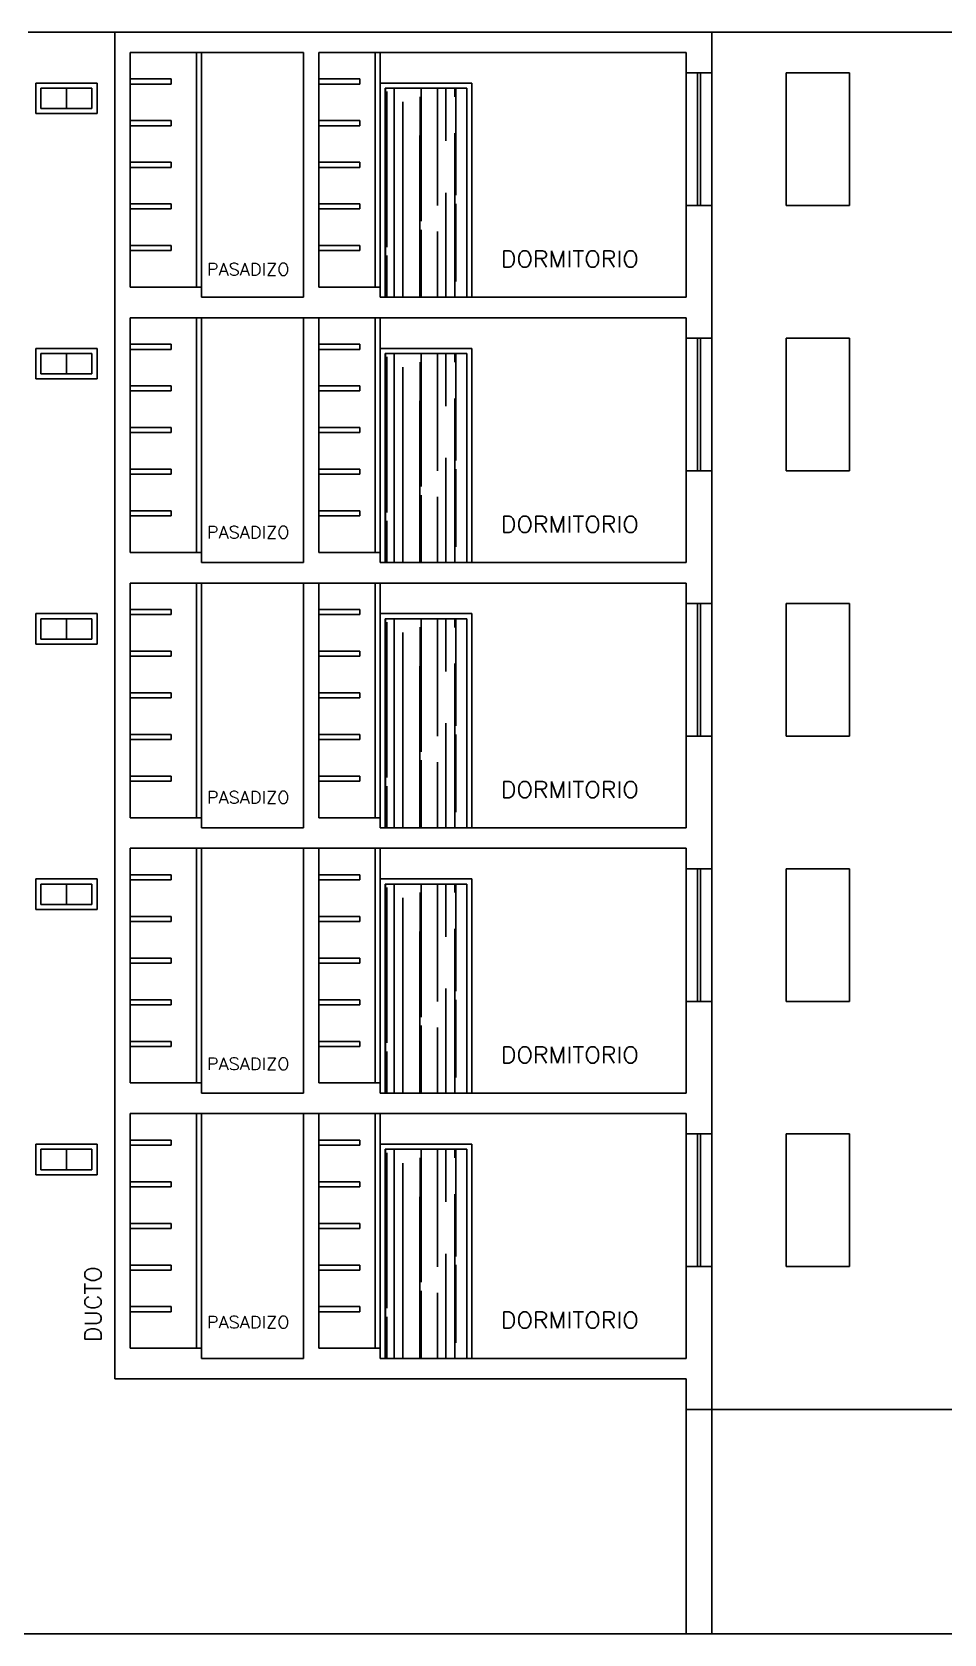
# Model space of a CAD drawing. Header units: millimetres. Extents: x 223 to 336, y 70 to 139.
# Drawn here: x 265.21 to 274.15, y 71.42 to 87.12 of the extents above; entities that cross this region are included whole.
import ezdxf

# ---------------------------------------------------------------- set-up
doc = ezdxf.new("R2010")
doc.units = ezdxf.units.MM
for name, color, linetype in [('MUEBLES', 253, 'Continuous'), ('MUROS', 5, 'Continuous'), ('MUROS-BAJOS', 40, 'Continuous'), ('TEXTOS', 4, 'Continuous')]:
    doc.layers.add(name, color=color, linetype=linetype)
doc.layers.add('VENTANAS', color=250, linetype='Continuous', plot=False)
doc.styles.add('ROMANS', font='romans.shx', dxfattribs={"height": 0.05})

msp = doc.modelspace()

# ---------------------------------------------------------------- hatches: boundary and pattern name
at = {"layer": 'MUEBLES', "ltscale": 0.05}
h = msp.add_hatch(dxfattribs=at)
h.set_pattern_fill('AR-RROOF', color=256, scale=0.01, angle=90, style=0)
h.set_pattern_definition([(90, (-12.92974, 30.7276), (-0.254, 0.5588), [3.81, -0.508, 1.27, -0.254]), (90, (-13.05674, 31.06543), (-0.33782, -0.254), [0.762, -0.08382, 1.524, -0.1905]), (90, (-13.14564, 30.8546), (-0.17018, 1.3208), [2.032, -0.3556, 1.016, -0.254])])
h.paths.add_polyline_path([(269.47049, 86.5656), (268.67049, 86.5656), (268.67049, 84.5156), (269.47049, 84.5156)])
h = msp.add_hatch(dxfattribs=at)
h.set_pattern_fill('AR-RROOF', color=256, scale=0.01, angle=90, style=0)
h.set_pattern_definition([(90, (-12.92974, 28.1276), (-0.254, 0.5588), [3.81, -0.508, 1.27, -0.254]), (90, (-13.05674, 28.46543), (-0.33782, -0.254), [0.762, -0.08382, 1.524, -0.1905]), (90, (-13.14564, 28.2546), (-0.17018, 1.3208), [2.032, -0.3556, 1.016, -0.254])])
h.paths.add_polyline_path([(269.47049, 83.9656), (268.67049, 83.9656), (268.67049, 81.9156), (269.47049, 81.9156)])
h = msp.add_hatch(dxfattribs=at)
h.set_pattern_fill('AR-RROOF', color=256, scale=0.01, angle=90, style=0)
h.set_pattern_definition([(90, (-12.92974, 25.5276), (-0.254, 0.5588), [3.81, -0.508, 1.27, -0.254]), (90, (-13.05674, 25.86543), (-0.33782, -0.254), [0.762, -0.08382, 1.524, -0.1905]), (90, (-13.14564, 25.6546), (-0.17018, 1.3208), [2.032, -0.3556, 1.016, -0.254])])
h.paths.add_polyline_path([(269.47049, 81.3656), (268.67049, 81.3656), (268.67049, 79.3156), (269.47049, 79.3156)])
h = msp.add_hatch(dxfattribs=at)
h.set_pattern_fill('AR-RROOF', color=256, scale=0.01, angle=90, style=0)
h.set_pattern_definition([(90, (-12.92974, 22.9276), (-0.254, 0.5588), [3.81, -0.508, 1.27, -0.254]), (90, (-13.05674, 23.26543), (-0.33782, -0.254), [0.762, -0.08382, 1.524, -0.1905]), (90, (-13.14564, 23.0546), (-0.17018, 1.3208), [2.032, -0.3556, 1.016, -0.254])])
h.paths.add_polyline_path([(269.47049, 78.7656), (268.67049, 78.7656), (268.67049, 76.7156), (269.47049, 76.7156)])
h = msp.add_hatch(dxfattribs=at)
h.set_pattern_fill('AR-RROOF', color=256, scale=0.01, angle=90, style=0)
h.set_pattern_definition([(90, (-12.92974, 20.3276), (-0.254, 0.5588), [3.81, -0.508, 1.27, -0.254]), (90, (-13.05674, 20.66543), (-0.33782, -0.254), [0.762, -0.08382, 1.524, -0.1905]), (90, (-13.14564, 20.4546), (-0.17018, 1.3208), [2.032, -0.3556, 1.016, -0.254])])
h.paths.add_polyline_path([(269.47049, 76.1656), (268.67049, 76.1656), (268.67049, 74.1156), (269.47049, 74.1156)])

# ---------------------------------------------------------------- linework, layer by layer
at = {"layer": 'MUROS', "ltscale": 0.05}
for p, q in [((266.02049, 87.1156), (266.02049, 84.3156)), ((266.02049, 87.1156), (271.87049, 87.1156)), ((271.87049, 87.1156), (271.87049, 86.7156)), ((266.17049, 86.9156), (267.87049, 86.9156)), ((266.17049, 86.9156), (266.17049, 84.6156)), ((267.87049, 86.9156), (267.87049, 84.5156)), ((268.02049, 86.9156), (268.02049, 84.6156)), ((268.02049, 86.9156), (271.62049, 86.9156)), ((271.62049, 86.9156), (271.62049, 86.7156)), ((271.62049, 86.7156), (271.87049, 86.7156)), ((271.62049, 85.4156), (271.87049, 85.4156)), ((271.62049, 85.4156), (271.62049, 84.5156)), ((271.87049, 85.4156), (271.87049, 84.1156)), ((266.17049, 84.6156), (266.87049, 84.6156)), ((266.87049, 84.6156), (266.87049, 84.5156)), ((266.87049, 84.5156), (267.87049, 84.5156)), ((268.02049, 84.6156), (268.62049, 84.6156)), ((268.62049, 84.6156), (268.62049, 84.5156)), ((268.62049, 84.5156), (271.62049, 84.5156)), ((271.87049, 84.5156), (271.87049, 84.1156)), ((266.02049, 84.3156), (266.02049, 81.7156)), ((266.17049, 84.3156), (267.87049, 84.3156)), ((266.17049, 84.3156), (266.17049, 82.0156)), ((267.87049, 84.3156), (267.87049, 81.9156)), ((267.87049, 84.3156), (271.62049, 84.3156)), ((268.02049, 84.3156), (268.02049, 82.0156)), ((268.02049, 84.3156), (271.62049, 84.3156)), ((271.62049, 84.3156), (271.62049, 84.1156)), ((271.62049, 84.3156), (271.62049, 84.1156)), ((271.62049, 84.1156), (271.87049, 84.1156)), ((271.62049, 82.8156), (271.87049, 82.8156)), ((271.62049, 82.8156), (271.62049, 81.9156)), ((271.87049, 82.8156), (271.87049, 81.5156)), ((266.17049, 82.0156), (266.87049, 82.0156)), ((266.87049, 82.0156), (266.87049, 81.9156)), ((268.02049, 82.0156), (268.62049, 82.0156)), ((268.62049, 82.0156), (268.62049, 81.9156)), ((266.87049, 81.9156), (267.87049, 81.9156)), ((268.62049, 81.9156), (271.62049, 81.9156)), ((271.87049, 81.9156), (271.87049, 81.5156)), ((266.02049, 81.7156), (266.02049, 79.1156)), ((266.17049, 81.7156), (267.87049, 81.7156)), ((266.17049, 81.7156), (266.17049, 79.4156)), ((267.87049, 81.7156), (267.87049, 79.3156)), ((267.87049, 81.7156), (271.62049, 81.7156)), ((268.02049, 81.7156), (268.02049, 79.4156)), ((268.02049, 81.7156), (271.62049, 81.7156)), ((271.62049, 81.7156), (271.62049, 81.5156)), ((271.62049, 81.7156), (271.62049, 81.5156)), ((271.62049, 81.5156), (271.87049, 81.5156)), ((271.62049, 80.2156), (271.87049, 80.2156)), ((271.62049, 80.2156), (271.62049, 79.3156)), ((271.87049, 80.2156), (271.87049, 78.9156)), ((266.17049, 79.4156), (266.87049, 79.4156)), ((266.87049, 79.4156), (266.87049, 79.3156)), ((266.87049, 79.3156), (267.87049, 79.3156)), ((268.02049, 79.4156), (268.62049, 79.4156)), ((268.62049, 79.4156), (268.62049, 79.3156)), ((268.62049, 79.3156), (271.62049, 79.3156)), ((271.87049, 79.3156), (271.87049, 78.9156)), ((266.02049, 79.1156), (266.02049, 76.5156)), ((266.17049, 79.1156), (267.87049, 79.1156)), ((266.17049, 79.1156), (266.17049, 76.8156)), ((267.87049, 79.1156), (267.87049, 76.7156)), ((267.87049, 79.1156), (271.62049, 79.1156)), ((268.02049, 79.1156), (268.02049, 76.8156)), ((268.02049, 79.1156), (271.62049, 79.1156)), ((271.62049, 79.1156), (271.62049, 78.9156)), ((271.62049, 79.1156), (271.62049, 78.9156)), ((271.62049, 78.9156), (271.87049, 78.9156)), ((271.62049, 77.6156), (271.87049, 77.6156)), ((271.62049, 77.6156), (271.62049, 76.7156)), ((271.87049, 77.6156), (271.87049, 76.3156)), ((266.17049, 76.8156), (266.87049, 76.8156)), ((266.87049, 76.8156), (266.87049, 76.7156)), ((268.02049, 76.8156), (268.62049, 76.8156)), ((268.62049, 76.8156), (268.62049, 76.7156)), ((266.87049, 76.7156), (267.87049, 76.7156)), ((268.62049, 76.7156), (271.62049, 76.7156)), ((271.87049, 76.7156), (271.87049, 76.3156)), ((266.02049, 76.5156), (266.02049, 73.9156)), ((266.17049, 76.5156), (266.17049, 74.2156)), ((266.17049, 76.5156), (267.87049, 76.5156)), ((267.87049, 76.5156), (267.87049, 74.1156)), ((267.87049, 76.5156), (271.62049, 76.5156)), ((268.02049, 76.5156), (268.02049, 74.2156)), ((268.02049, 76.5156), (271.62049, 76.5156)), ((271.62049, 76.5156), (271.62049, 76.3156)), ((271.62049, 76.5156), (271.62049, 76.3156)), ((271.62049, 76.3156), (271.87049, 76.3156)), ((271.62049, 75.0156), (271.87049, 75.0156)), ((271.62049, 75.0156), (271.62049, 74.1156)), ((271.87049, 75.0156), (271.87049, 73.6156)), ((266.17049, 74.2156), (266.87049, 74.2156)), ((266.87049, 74.2156), (266.87049, 74.1156)), ((266.87049, 74.1156), (267.87049, 74.1156)), ((268.02049, 74.2156), (268.62049, 74.2156)), ((268.62049, 74.2156), (268.62049, 74.1156)), ((268.62049, 74.1156), (271.62049, 74.1156)), ((266.02049, 73.9156), (267.87049, 73.9156)), ((267.87049, 73.9156), (271.62049, 73.9156)), ((271.62049, 73.9156), (271.62049, 73.6156)), ((271.62049, 73.6156), (271.87049, 73.6156)), ((280.03485, 71.4156), (254.21147, 71.4156))]:
    msp.add_line(p, q, dxfattribs=at)
at = {"layer": 'MUROS-BAJOS', "ltscale": 0.05}
for p, q in [((266.02049, 87.1156), (265.17049, 87.1156)), ((271.87049, 87.1156), (276.23485, 87.1156)), ((266.82049, 86.9156), (266.82049, 84.6156)), ((266.87049, 86.9156), (266.87049, 84.6156)), ((268.57049, 86.9156), (268.57049, 84.6156)), ((268.62049, 86.9156), (268.62049, 84.6156)), ((271.62049, 86.7156), (271.62049, 85.4156)), ((271.87049, 86.7156), (271.87049, 85.4156)), ((272.60139, 86.7156), (272.60139, 85.4156)), ((272.60139, 86.7156), (273.21949, 86.7156)), ((273.21949, 86.7156), (273.21949, 85.4156)), ((265.24549, 86.6156), (265.24549, 86.3156)), ((265.24549, 86.6156), (265.84549, 86.6156)), ((265.29549, 86.5656), (265.29549, 86.3656)), ((265.29549, 86.5656), (265.79549, 86.5656)), ((265.54549, 86.5656), (265.54549, 86.3656)), ((265.79549, 86.5656), (265.79549, 86.3656)), ((265.84549, 86.6156), (265.84549, 86.3156)), ((266.17049, 86.6556), (266.57049, 86.6556)), ((266.17049, 86.6056), (266.57049, 86.6056)), ((266.57049, 86.6556), (266.57049, 86.6056)), ((268.02049, 86.6556), (268.42049, 86.6556)), ((268.02049, 86.6056), (268.42049, 86.6056)), ((268.42049, 86.6556), (268.42049, 86.6056)), ((268.62049, 86.6156), (269.52049, 86.6156)), ((268.67049, 86.5656), (268.67049, 84.5156)), ((268.67049, 86.5656), (269.47049, 86.5656)), ((269.47049, 86.5656), (269.47049, 84.5156)), ((269.52049, 86.6156), (269.52049, 84.5156)), ((265.29549, 86.3656), (265.79549, 86.3656)), ((265.24549, 86.3156), (265.84549, 86.3156)), ((266.17049, 86.2476), (266.57049, 86.2476)), ((266.17049, 86.1976), (266.57049, 86.1976)), ((266.57049, 86.2476), (266.57049, 86.1976)), ((268.02049, 86.2476), (268.42049, 86.2476)), ((268.02049, 86.1976), (268.42049, 86.1976)), ((268.42049, 86.2476), (268.42049, 86.1976)), ((266.17049, 85.8396), (266.57049, 85.8396)), ((266.17049, 85.7896), (266.57049, 85.7896)), ((266.57049, 85.8396), (266.57049, 85.7896)), ((268.02049, 85.8396), (268.42049, 85.8396)), ((268.02049, 85.7896), (268.42049, 85.7896)), ((268.42049, 85.8396), (268.42049, 85.7896)), ((266.17049, 85.4316), (266.57049, 85.4316)), ((266.57049, 85.4316), (266.57049, 85.3816)), ((268.02049, 85.4316), (268.42049, 85.4316)), ((268.42049, 85.4316), (268.42049, 85.3816)), ((272.60139, 85.4156), (273.21949, 85.4156)), ((266.17049, 85.3816), (266.57049, 85.3816)), ((268.02049, 85.3816), (268.42049, 85.3816)), ((266.17049, 85.0236), (266.57049, 85.0236)), ((266.17049, 84.9736), (266.57049, 84.9736)), ((266.57049, 85.0236), (266.57049, 84.9736)), ((268.02049, 85.0236), (268.42049, 85.0236)), ((268.02049, 84.9736), (268.42049, 84.9736)), ((268.42049, 85.0236), (268.42049, 84.9736)), ((266.82049, 84.3156), (266.82049, 82.0156)), ((266.87049, 84.3156), (266.87049, 82.0156)), ((268.57049, 84.3156), (268.57049, 82.0156)), ((268.62049, 84.3156), (268.62049, 82.0156)), ((265.24549, 84.0156), (265.24549, 83.7156)), ((265.24549, 84.0156), (265.84549, 84.0156)), ((265.84549, 84.0156), (265.84549, 83.7156)), ((266.17049, 84.0556), (266.57049, 84.0556)), ((266.17049, 84.0056), (266.57049, 84.0056)), ((266.57049, 84.0556), (266.57049, 84.0056)), ((268.02049, 84.0556), (268.42049, 84.0556)), ((268.02049, 84.0056), (268.42049, 84.0056)), ((268.42049, 84.0556), (268.42049, 84.0056)), ((268.62049, 84.0156), (269.52049, 84.0156)), ((269.52049, 84.0156), (269.52049, 81.9156)), ((271.62049, 84.1156), (271.62049, 82.8156)), ((271.87049, 84.1156), (271.87049, 82.8156)), ((272.60139, 84.1156), (272.60139, 82.8156)), ((272.60139, 84.1156), (273.21949, 84.1156)), ((273.21949, 84.1156), (273.21949, 82.8156)), ((265.29549, 83.9656), (265.29549, 83.7656)), ((265.29549, 83.9656), (265.79549, 83.9656)), ((265.54549, 83.9656), (265.54549, 83.7656)), ((265.79549, 83.9656), (265.79549, 83.7656)), ((268.67049, 83.9656), (268.67049, 81.9156)), ((268.67049, 83.9656), (269.47049, 83.9656)), ((269.47049, 83.9656), (269.47049, 81.9156)), ((265.24549, 83.7156), (265.84549, 83.7156)), ((265.29549, 83.7656), (265.79549, 83.7656)), ((266.17049, 83.6476), (266.57049, 83.6476)), ((266.17049, 83.5976), (266.57049, 83.5976)), ((266.57049, 83.6476), (266.57049, 83.5976)), ((268.02049, 83.6476), (268.42049, 83.6476)), ((268.02049, 83.5976), (268.42049, 83.5976)), ((268.42049, 83.6476), (268.42049, 83.5976)), ((266.17049, 83.2396), (266.57049, 83.2396)), ((266.57049, 83.2396), (266.57049, 83.1896)), ((268.02049, 83.2396), (268.42049, 83.2396)), ((268.42049, 83.2396), (268.42049, 83.1896)), ((266.17049, 83.1896), (266.57049, 83.1896)), ((268.02049, 83.1896), (268.42049, 83.1896)), ((266.17049, 82.8316), (266.57049, 82.8316)), ((266.17049, 82.7816), (266.57049, 82.7816)), ((266.57049, 82.8316), (266.57049, 82.7816)), ((268.02049, 82.8316), (268.42049, 82.8316)), ((268.02049, 82.7816), (268.42049, 82.7816)), ((268.42049, 82.8316), (268.42049, 82.7816)), ((272.60139, 82.8156), (273.21949, 82.8156)), ((266.17049, 82.4236), (266.57049, 82.4236)), ((266.17049, 82.3736), (266.57049, 82.3736)), ((266.57049, 82.4236), (266.57049, 82.3736)), ((268.02049, 82.4236), (268.42049, 82.4236)), ((268.02049, 82.3736), (268.42049, 82.3736)), ((268.42049, 82.4236), (268.42049, 82.3736)), ((266.82049, 81.7156), (266.82049, 79.4156)), ((266.87049, 81.7156), (266.87049, 79.4156)), ((268.57049, 81.7156), (268.57049, 79.4156)), ((268.62049, 81.7156), (268.62049, 79.4156)), ((271.62049, 81.5156), (271.62049, 80.2156)), ((271.87049, 81.5156), (271.87049, 80.2156)), ((272.60139, 81.5156), (272.60139, 80.2156)), ((272.60139, 81.5156), (273.21949, 81.5156)), ((273.21949, 81.5156), (273.21949, 80.2156)), ((265.24549, 81.4156), (265.24549, 81.1156)), ((265.24549, 81.4156), (265.84549, 81.4156)), ((265.29549, 81.3656), (265.29549, 81.1656)), ((265.29549, 81.3656), (265.79549, 81.3656)), ((265.54549, 81.3656), (265.54549, 81.1656)), ((265.79549, 81.3656), (265.79549, 81.1656)), ((265.84549, 81.4156), (265.84549, 81.1156)), ((266.17049, 81.4556), (266.57049, 81.4556)), ((266.17049, 81.4056), (266.57049, 81.4056)), ((266.57049, 81.4556), (266.57049, 81.4056)), ((268.02049, 81.4556), (268.42049, 81.4556)), ((268.02049, 81.4056), (268.42049, 81.4056)), ((268.42049, 81.4556), (268.42049, 81.4056)), ((268.62049, 81.4156), (269.52049, 81.4156)), ((268.67049, 81.3656), (268.67049, 79.3156)), ((268.67049, 81.3656), (269.47049, 81.3656)), ((269.47049, 81.3656), (269.47049, 79.3156)), ((269.52049, 81.4156), (269.52049, 79.3156)), ((265.24549, 81.1156), (265.84549, 81.1156)), ((265.29549, 81.1656), (265.79549, 81.1656)), ((266.17049, 81.0476), (266.57049, 81.0476)), ((266.57049, 81.0476), (266.57049, 80.9976)), ((268.02049, 81.0476), (268.42049, 81.0476)), ((268.42049, 81.0476), (268.42049, 80.9976)), ((266.17049, 80.9976), (266.57049, 80.9976)), ((268.02049, 80.9976), (268.42049, 80.9976)), ((266.17049, 80.6396), (266.57049, 80.6396)), ((266.17049, 80.5896), (266.57049, 80.5896)), ((266.57049, 80.6396), (266.57049, 80.5896)), ((268.02049, 80.6396), (268.42049, 80.6396)), ((268.02049, 80.5896), (268.42049, 80.5896)), ((268.42049, 80.6396), (268.42049, 80.5896)), ((266.17049, 80.2316), (266.57049, 80.2316)), ((266.57049, 80.2316), (266.57049, 80.1816)), ((268.02049, 80.2316), (268.42049, 80.2316)), ((268.42049, 80.2316), (268.42049, 80.1816)), ((266.17049, 80.1816), (266.57049, 80.1816)), ((268.02049, 80.1816), (268.42049, 80.1816)), ((272.60139, 80.2156), (273.21949, 80.2156)), ((266.17049, 79.8236), (266.57049, 79.8236)), ((266.17049, 79.7736), (266.57049, 79.7736)), ((266.57049, 79.8236), (266.57049, 79.7736)), ((268.02049, 79.8236), (268.42049, 79.8236)), ((268.02049, 79.7736), (268.42049, 79.7736)), ((268.42049, 79.8236), (268.42049, 79.7736)), ((266.82049, 79.1156), (266.82049, 76.8156)), ((266.87049, 79.1156), (266.87049, 76.8156)), ((268.57049, 79.1156), (268.57049, 76.8156)), ((268.62049, 79.1156), (268.62049, 76.8156)), ((265.24549, 78.8156), (265.24549, 78.5156)), ((265.24549, 78.8156), (265.84549, 78.8156)), ((265.84549, 78.8156), (265.84549, 78.5156)), ((266.17049, 78.8556), (266.57049, 78.8556)), ((266.57049, 78.8556), (266.57049, 78.8056)), ((268.02049, 78.8556), (268.42049, 78.8556)), ((268.42049, 78.8556), (268.42049, 78.8056)), ((268.62049, 78.8156), (269.52049, 78.8156)), ((269.52049, 78.8156), (269.52049, 76.7156)), ((271.62049, 78.9156), (271.62049, 77.6156)), ((271.87049, 78.9156), (271.87049, 77.6156)), ((272.60139, 78.9156), (272.60139, 77.6156)), ((272.60139, 78.9156), (273.21949, 78.9156)), ((273.21949, 78.9156), (273.21949, 77.6156)), ((265.29549, 78.7656), (265.29549, 78.5656)), ((265.29549, 78.7656), (265.79549, 78.7656)), ((265.54549, 78.7656), (265.54549, 78.5656)), ((265.79549, 78.7656), (265.79549, 78.5656)), ((266.17049, 78.8056), (266.57049, 78.8056)), ((268.02049, 78.8056), (268.42049, 78.8056)), ((268.67049, 78.7656), (268.67049, 76.7156)), ((268.67049, 78.7656), (269.47049, 78.7656)), ((269.47049, 78.7656), (269.47049, 76.7156)), ((265.24549, 78.5156), (265.84549, 78.5156)), ((265.29549, 78.5656), (265.79549, 78.5656)), ((266.17049, 78.4476), (266.57049, 78.4476)), ((266.17049, 78.3976), (266.57049, 78.3976)), ((266.57049, 78.4476), (266.57049, 78.3976)), ((268.02049, 78.4476), (268.42049, 78.4476)), ((268.02049, 78.3976), (268.42049, 78.3976)), ((268.42049, 78.4476), (268.42049, 78.3976)), ((266.17049, 78.0396), (266.57049, 78.0396)), ((266.57049, 78.0396), (266.57049, 77.9896)), ((268.02049, 78.0396), (268.42049, 78.0396)), ((268.42049, 78.0396), (268.42049, 77.9896)), ((266.17049, 77.9896), (266.57049, 77.9896)), ((268.02049, 77.9896), (268.42049, 77.9896)), ((266.17049, 77.6316), (266.57049, 77.6316)), ((266.17049, 77.5816), (266.57049, 77.5816)), ((266.57049, 77.6316), (266.57049, 77.5816)), ((268.02049, 77.6316), (268.42049, 77.6316)), ((268.02049, 77.5816), (268.42049, 77.5816)), ((268.42049, 77.6316), (268.42049, 77.5816)), ((272.60139, 77.6156), (273.21949, 77.6156)), ((266.17049, 77.2236), (266.57049, 77.2236)), ((266.17049, 77.1736), (266.57049, 77.1736)), ((266.57049, 77.2236), (266.57049, 77.1736)), ((268.02049, 77.2236), (268.42049, 77.2236)), ((268.02049, 77.1736), (268.42049, 77.1736)), ((268.42049, 77.2236), (268.42049, 77.1736)), ((266.82049, 76.5156), (266.82049, 74.2156)), ((266.87049, 76.5156), (266.87049, 74.2156)), ((268.57049, 76.5156), (268.57049, 74.2156)), ((268.62049, 76.5156), (268.62049, 74.2156)), ((271.62049, 76.3156), (271.62049, 75.0156)), ((271.87049, 76.3156), (271.87049, 75.0156)), ((272.60139, 76.3156), (272.60139, 75.0156)), ((272.60139, 76.3156), (273.21949, 76.3156)), ((273.21949, 76.3156), (273.21949, 75.0156)), ((265.24549, 76.2156), (265.24549, 75.9156)), ((265.24549, 76.2156), (265.84549, 76.2156)), ((265.29549, 76.1656), (265.79549, 76.1656)), ((265.29549, 76.1656), (265.29549, 75.9656)), ((265.54549, 76.1656), (265.54549, 75.9656)), ((265.79549, 76.1656), (265.79549, 75.9656)), ((265.84549, 76.2156), (265.84549, 75.9156)), ((266.17049, 76.2556), (266.57049, 76.2556)), ((266.17049, 76.2056), (266.57049, 76.2056)), ((266.57049, 76.2556), (266.57049, 76.2056)), ((268.02049, 76.2556), (268.42049, 76.2556)), ((268.02049, 76.2056), (268.42049, 76.2056)), ((268.42049, 76.2556), (268.42049, 76.2056)), ((268.62049, 76.2156), (269.52049, 76.2156)), ((268.67049, 76.1656), (268.67049, 74.1156)), ((268.67049, 76.1656), (269.47049, 76.1656)), ((269.47049, 76.1656), (269.47049, 74.1156)), ((269.52049, 76.2156), (269.52049, 74.1156)), ((265.24549, 75.9156), (265.84549, 75.9156)), ((265.29549, 75.9656), (265.79549, 75.9656)), ((266.17049, 75.8476), (266.57049, 75.8476)), ((266.57049, 75.8476), (266.57049, 75.7976)), ((268.02049, 75.8476), (268.42049, 75.8476)), ((268.42049, 75.8476), (268.42049, 75.7976)), ((266.17049, 75.7976), (266.57049, 75.7976)), ((268.02049, 75.7976), (268.42049, 75.7976)), ((266.17049, 75.4396), (266.57049, 75.4396)), ((266.17049, 75.3896), (266.57049, 75.3896)), ((266.57049, 75.4396), (266.57049, 75.3896)), ((268.02049, 75.4396), (268.42049, 75.4396)), ((268.02049, 75.3896), (268.42049, 75.3896)), ((268.42049, 75.4396), (268.42049, 75.3896)), ((266.17049, 75.0316), (266.57049, 75.0316)), ((266.17049, 74.9816), (266.57049, 74.9816)), ((266.57049, 75.0316), (266.57049, 74.9816)), ((268.02049, 75.0316), (268.42049, 75.0316)), ((268.02049, 74.9816), (268.42049, 74.9816)), ((268.42049, 75.0316), (268.42049, 74.9816)), ((272.60139, 75.0156), (273.21949, 75.0156)), ((266.17049, 74.6236), (266.57049, 74.6236)), ((266.57049, 74.6236), (266.57049, 74.5736)), ((268.02049, 74.6236), (268.42049, 74.6236)), ((268.42049, 74.6236), (268.42049, 74.5736)), ((266.17049, 74.5736), (266.57049, 74.5736)), ((268.02049, 74.5736), (268.42049, 74.5736)), ((271.62049, 73.6156), (271.62049, 71.4156)), ((274.33485, 73.6156), (271.87049, 73.6156)), ((271.87049, 73.6156), (271.87049, 71.4156))]:
    msp.add_line(p, q, dxfattribs=at)
at = {"layer": 'VENTANAS', "ltscale": 0.05}
for p, q in [((271.73049, 86.7156), (271.73049, 85.4156)), ((271.76049, 86.7156), (271.76049, 85.4156)), ((271.73049, 84.1156), (271.73049, 82.8156)), ((271.76049, 84.1156), (271.76049, 82.8156)), ((271.73049, 81.5156), (271.73049, 80.2156)), ((271.76049, 81.5156), (271.76049, 80.2156)), ((271.73049, 78.9156), (271.73049, 77.6156)), ((271.76049, 78.9156), (271.76049, 77.6156)), ((271.73049, 76.3156), (271.73049, 75.0156)), ((271.76049, 76.3156), (271.76049, 75.0156))]:
    msp.add_line(p, q, dxfattribs=at)

# ---------------------------------------------------------------- texts
at = {"layer": 'TEXTOS', "style": 'ROMANS', "width": 1.065916}
for s, height, p in [('DORMITORIO', 0.16, (269.80356, 84.81122)), ('PASADIZO', 0.12, (266.9207, 84.73104)), ('PASADIZO', 0.12, (266.9207, 82.15305)), ('DORMITORIO', 0.16, (269.80356, 82.21122)), ('DORMITORIO', 0.16, (269.80356, 79.61122)), ('PASADIZO', 0.12, (266.9207, 79.55397)), ('DORMITORIO', 0.16, (269.80356, 77.01122)), ('PASADIZO', 0.12, (266.9207, 76.94361)), ('PASADIZO', 0.12, (266.9207, 74.41122)), ('DORMITORIO', 0.16, (269.80356, 74.41122))]:
    msp.add_text(s, height=height, dxfattribs=at).set_placement(p)
msp.add_text('DUCTO', height=0.16, rotation=90, dxfattribs=at).set_placement((265.88527, 74.2745))

doc.saveas('drawing.dxf')
